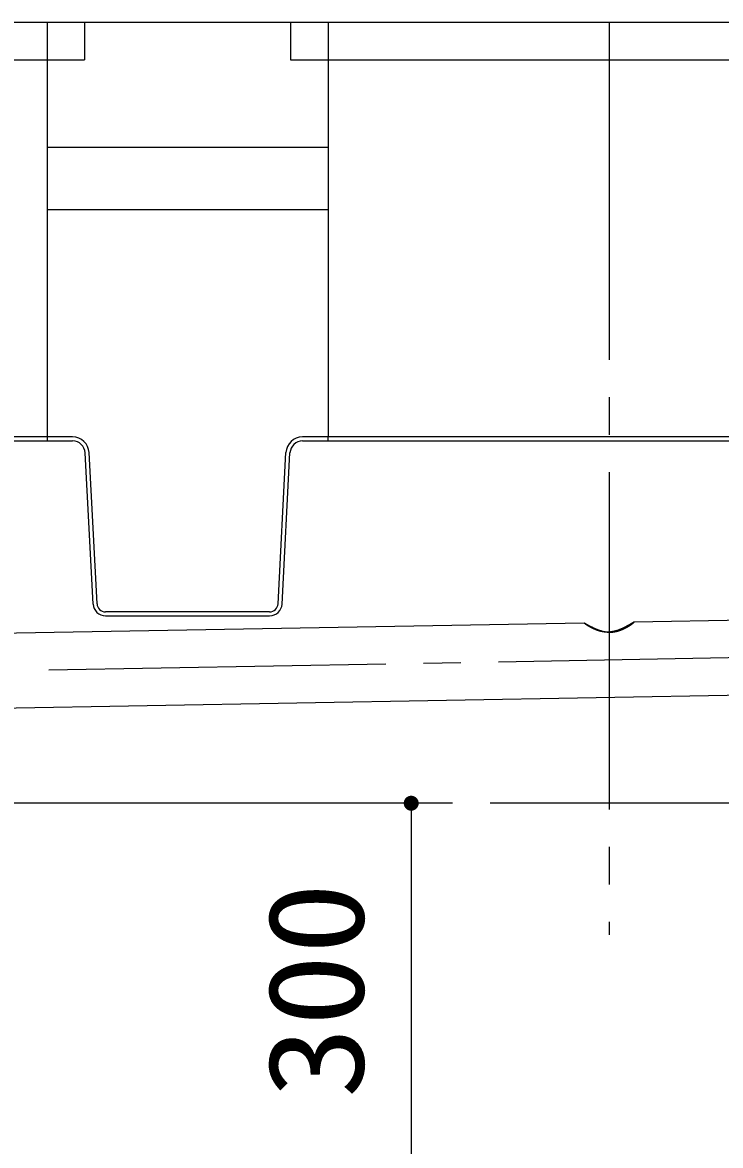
# Model space of a CAD drawing. Units: millimetres, scale not verified. Extents: x -8910 to 8910, y -6308 to 6308.
# Drawn here: x -5118 to -4559, y -1920 to -1021 of the extents above; entities that cross this region are included whole.
import ezdxf
from ezdxf.enums import TextEntityAlignment as Align

# ---------------------------------------------------------------- set-up
doc = ezdxf.new("R2010")
doc.units = ezdxf.units.MM
doc.header["$LTSCALE"] = 30
doc.linetypes.add('CHAIN2', pattern=[12, 9, -1, 1, -1])
doc.linetypes.add('DOUBLE_CHAIN2', pattern=[12.8, 9, -1, 0.6, -0.6, 0.6, -1])
for name, color, linetype, lineweight in [('0-3_空気管', 3, 'Continuous', 25), ('0-5_製作', 5, 'Continuous', 25), ('0-7_機器', 2, 'Continuous', 25)]:
    doc.layers.add(name, color=color, linetype=linetype, lineweight=lineweight)
doc.styles.add('ＭＳ ゴシック', font='')
doc.styles.get('ＭＳ ゴシック').set_extended_font_data('MS Gothic')

msp = doc.modelspace()

# ---------------------------------------------------------------- linework, layer by layer
at = {"layer": '0-3_空気管'}
for p, q in [((-5098.16, -1020.94), (-5098.16, -1352.74)), ((-5068.16, -1020.94), (-5068.16, -1050.94)), ((-4903.16, -1020.94), (-4903.16, -1050.94)), ((-4873.16, -1020.94), (-4873.16, -1352.74)), ((-5578.16, -1050.94), (-5068.16, -1050.94)), ((-4903.16, -1050.94), (-4393.16, -1050.94)), ((-5077.65, -1352.74), (-5568.67, -1352.74)), ((-5568.67, -1355.94), (-5077.65, -1355.94)), ((-5098.16, -1352.74), (-5098.16, -1355.94)), ((-4402.65, -1352.74), (-4893.67, -1352.74)), ((-4893.67, -1355.94), (-4402.65, -1355.94)), ((-4873.16, -1355.94), (-4873.16, -1352.74)), ((-5061.32, -1486.46), (-5067.67, -1365.41)), ((-5058.13, -1486.29), (-5064.47, -1365.25)), ((-4913.2, -1486.29), (-4906.85, -1365.25)), ((-4910, -1486.46), (-4903.66, -1365.41)), ((-3842.96, -1486.83), (-4628.16, -1500.97)), ((-4919.99, -1492.74), (-5051.34, -1492.74)), ((-5051.34, -1495.94), (-4919.99, -1495.94)), ((-4668.11, -1501.69), (-6044.4, -1526.47)), ((-4661.71, -1505.03), (-4661.51, -1505.13)), ((-3842.77, -1546.84), (-6063.35, -1586.83))]:
    msp.add_line(p, q, dxfattribs=at)
at = {"layer": '0-3_空気管', "linetype": 'CHAIN2'}
for p, q in [((-4648.16, -1020.94), (-4648.16, -1751.22)), ((-3747.02, -1515.11), (-6128.86, -1558))]:
    msp.add_line(p, q, dxfattribs=at)
at = {"layer": '0-3_空気管', "linetype": 'DOUBLE_CHAIN2'}
msp.add_line((-3705.46, -1645.94), (-6272.91, -1645.94), dxfattribs=at)
at = {"layer": '0-3_空気管'}
for points in [[(-4628.5, -1501.1), (-4628.56, -1501.13), (-4628.62, -1501.17), (-4628.69, -1501.2), (-4628.76, -1501.24), (-4628.84, -1501.28), (-4628.91, -1501.32), (-4628.98, -1501.36), (-4629.06, -1501.4), (-4629.12, -1501.44), (-4629.19, -1501.48), (-4629.26, -1501.52), (-4629.33, -1501.56), (-4629.4, -1501.6), (-4629.48, -1501.65), (-4629.57, -1501.7), (-4629.67, -1501.75), (-4629.77, -1501.81), (-4629.89, -1501.88), (-4630.13, -1502.02), (-4630.26, -1502.1), (-4630.39, -1502.17), (-4630.51, -1502.25), (-4630.63, -1502.32), (-4630.75, -1502.38), (-4630.86, -1502.44), (-4630.96, -1502.51), (-4631.07, -1502.57), (-4631.18, -1502.63), (-4631.29, -1502.7), (-4631.42, -1502.77), (-4631.55, -1502.85), (-4631.7, -1502.93), (-4631.85, -1503.02), (-4632.02, -1503.12), (-4632.19, -1503.21), (-4632.36, -1503.31), (-4632.53, -1503.41), (-4632.69, -1503.5), (-4632.85, -1503.59)], [(-4629.23, -1501.95), (-4629.14, -1501.88), (-4629.05, -1501.81), (-4628.97, -1501.75), (-4628.9, -1501.7), (-4628.83, -1501.65), (-4628.77, -1501.6), (-4628.72, -1501.56), (-4628.62, -1501.48), (-4628.57, -1501.44), (-4628.53, -1501.4), (-4628.49, -1501.36), (-4628.44, -1501.32), (-4628.4, -1501.28), (-4628.31, -1501.2), (-4628.27, -1501.17), (-4628.24, -1501.13), (-4628.18, -1501.08), (-4628.16, -1501.05), (-4628.14, -1501.04), (-4628.13, -1501.02), (-4628.13, -1501.01), (-4628.12, -1501), (-4628.12, -1500.99), (-4628.13, -1500.99), (-4628.13, -1500.98), (-4628.14, -1500.98), (-4628.15, -1500.97), (-4628.18, -1500.97), (-4628.2, -1500.98), (-4628.22, -1500.98), (-4628.24, -1500.99), (-4628.26, -1500.99), (-4628.28, -1501), (-4628.31, -1501.01), (-4628.34, -1501.02), (-4628.37, -1501.04), (-4628.41, -1501.05), (-4628.45, -1501.08), (-4628.5, -1501.1)], [(-4668.14, -1501.71), (-4668.14, -1501.7), (-4668.13, -1501.7), (-4668.12, -1501.69), (-4668.08, -1501.69), (-4668.05, -1501.7), (-4668.03, -1501.7), (-4668.01, -1501.71), (-4667.98, -1501.72), (-4667.96, -1501.73), (-4667.93, -1501.74), (-4667.9, -1501.75), (-4667.86, -1501.77), (-4667.81, -1501.79), (-4667.76, -1501.82), (-4667.71, -1501.84), (-4667.64, -1501.88), (-4667.58, -1501.91), (-4667.43, -1501.98), (-4667.36, -1502.02), (-4667.28, -1502.06), (-4667.21, -1502.1), (-4667.14, -1502.13), (-4666.94, -1502.24), (-4666.86, -1502.28), (-4666.78, -1502.33), (-4666.7, -1502.38), (-4666.6, -1502.43), (-4666.49, -1502.49), (-4666.38, -1502.55), (-4666.26, -1502.62), (-4666.13, -1502.69), (-4666, -1502.76), (-4665.87, -1502.83), (-4665.75, -1502.9), (-4665.63, -1502.96), (-4665.52, -1503.02), (-4665.41, -1503.08), (-4665.3, -1503.14), (-4665.2, -1503.2)], [(-4665.09, -1503.9), (-4665.24, -1503.81), (-4665.38, -1503.72), (-4665.53, -1503.63), (-4665.66, -1503.54), (-4665.78, -1503.47), (-4665.9, -1503.39), (-4666, -1503.33), (-4666.1, -1503.26), (-4666.19, -1503.2), (-4666.28, -1503.14), (-4666.45, -1503.02), (-4666.54, -1502.96), (-4666.64, -1502.9), (-4666.73, -1502.83), (-4666.84, -1502.76), (-4666.94, -1502.69), (-4667.04, -1502.62), (-4667.13, -1502.55), (-4667.22, -1502.49), (-4667.3, -1502.43), (-4667.37, -1502.38), (-4667.44, -1502.33), (-4667.49, -1502.28), (-4667.55, -1502.24), (-4667.64, -1502.17), (-4667.69, -1502.13), (-4667.73, -1502.1), (-4667.78, -1502.06), (-4667.87, -1501.98), (-4667.91, -1501.95), (-4667.95, -1501.91), (-4667.99, -1501.88), (-4668.03, -1501.84), (-4668.06, -1501.82), (-4668.12, -1501.75), (-4668.13, -1501.74), (-4668.14, -1501.73), (-4668.14, -1501.72), (-4668.14, -1501.71)], [(-4665.2, -1503.2), (-4665.09, -1503.26), (-4664.97, -1503.33), (-4664.85, -1503.39), (-4664.71, -1503.47), (-4664.57, -1503.54), (-4664.41, -1503.63), (-4664.24, -1503.72), (-4664.07, -1503.81), (-4663.9, -1503.9), (-4663.73, -1504), (-4663.57, -1504.08), (-4663.41, -1504.17), (-4663.26, -1504.24), (-4663.12, -1504.32), (-4662.99, -1504.39), (-4662.72, -1504.53), (-4662.58, -1504.6), (-4662.43, -1504.68), (-4662.27, -1504.76), (-4662.09, -1504.84), (-4661.71, -1505.03)], [(-4658.04, -1507.4), (-4658.23, -1507.33), (-4658.42, -1507.26), (-4658.59, -1507.2), (-4658.77, -1507.13), (-4658.94, -1507.06), (-4659.13, -1506.98), (-4659.32, -1506.9), (-4659.53, -1506.81), (-4659.74, -1506.71), (-4660.19, -1506.51), (-4660.42, -1506.41), (-4660.64, -1506.31), (-4660.85, -1506.22), (-4661.04, -1506.13), (-4661.22, -1506.04), (-4661.39, -1505.97), (-4661.54, -1505.89), (-4661.83, -1505.74), (-4661.98, -1505.67), (-4662.13, -1505.59), (-4662.28, -1505.51), (-4662.45, -1505.42), (-4662.62, -1505.32), (-4662.8, -1505.23), (-4662.98, -1505.13), (-4663.16, -1505.03), (-4663.34, -1504.94), (-4663.5, -1504.84), (-4663.66, -1504.76), (-4663.8, -1504.68), (-4663.94, -1504.6), (-4664.06, -1504.53), (-4664.18, -1504.46), (-4664.3, -1504.39), (-4664.54, -1504.24), (-4664.67, -1504.17), (-4664.8, -1504.08), (-4664.94, -1504), (-4665.09, -1503.9)], [(-4661.51, -1505.13), (-4661.31, -1505.23), (-4661.12, -1505.32), (-4660.92, -1505.42), (-4660.74, -1505.51), (-4660.57, -1505.59), (-4660.4, -1505.67), (-4660.24, -1505.74), (-4660.09, -1505.82), (-4659.93, -1505.89), (-4659.76, -1505.97), (-4659.58, -1506.04), (-4659.38, -1506.13), (-4659.17, -1506.22), (-4658.95, -1506.31), (-4658.71, -1506.41), (-4658.47, -1506.51), (-4658.23, -1506.61), (-4657.99, -1506.71), (-4657.76, -1506.81), (-4657.54, -1506.9), (-4657.33, -1506.98), (-4657.14, -1507.06), (-4656.95, -1507.13), (-4656.77, -1507.2), (-4656.58, -1507.26), (-4656.39, -1507.33), (-4656.18, -1507.4), (-4655.96, -1507.47), (-4655.72, -1507.55), (-4655.46, -1507.63), (-4655.2, -1507.71), (-4654.93, -1507.8), (-4654.66, -1507.88), (-4654.39, -1507.96), (-4654.13, -1508.03), (-4653.88, -1508.11), (-4653.66, -1508.17), (-4653.44, -1508.22), (-4653.23, -1508.28)], [(-4649.17, -1508.97), (-4649.39, -1508.97), (-4649.48, -1508.97), (-4649.59, -1508.98), (-4649.72, -1508.98), (-4649.85, -1508.98), (-4650.16, -1508.98), (-4650.32, -1508.98), (-4650.48, -1508.97), (-4650.65, -1508.97), (-4650.81, -1508.96), (-4650.99, -1508.95), (-4651.17, -1508.94), (-4651.36, -1508.92), (-4651.56, -1508.9), (-4651.78, -1508.88), (-4652.01, -1508.85), (-4652.27, -1508.81), (-4652.54, -1508.77), (-4652.81, -1508.74), (-4653.38, -1508.64), (-4653.66, -1508.6), (-4653.92, -1508.55), (-4654.17, -1508.51), (-4654.4, -1508.46), (-4654.62, -1508.42), (-4654.82, -1508.38), (-4655.21, -1508.28), (-4655.41, -1508.22), (-4655.62, -1508.17), (-4655.84, -1508.11), (-4656.08, -1508.03), (-4656.33, -1507.96), (-4656.58, -1507.88), (-4656.84, -1507.8), (-4657.1, -1507.71), (-4657.36, -1507.63), (-4657.6, -1507.55), (-4657.83, -1507.47), (-4658.04, -1507.4)], [(-4653.23, -1508.28), (-4653.03, -1508.33), (-4652.83, -1508.38), (-4652.62, -1508.42), (-4652.39, -1508.46), (-4652.16, -1508.51), (-4651.9, -1508.55), (-4651.63, -1508.6), (-4651.35, -1508.64), (-4650.77, -1508.74), (-4650.49, -1508.77), (-4650.21, -1508.81), (-4649.96, -1508.85), (-4649.72, -1508.88), (-4649.49, -1508.9), (-4649.28, -1508.92), (-4649.07, -1508.94), (-4648.86, -1508.95), (-4648.65, -1508.96), (-4648.43, -1508.97), (-4648.19, -1508.97), (-4647.93, -1508.97), (-4647.66, -1508.97), (-4647.38, -1508.97), (-4647.09, -1508.97), (-4646.8, -1508.96), (-4646.52, -1508.95), (-4646.24, -1508.94), (-4645.99, -1508.93), (-4645.75, -1508.92), (-4645.53, -1508.9), (-4645.32, -1508.89), (-4645.11, -1508.86), (-4644.9, -1508.84), (-4644.69, -1508.81), (-4644.47, -1508.78), (-4644.23, -1508.74), (-4643.98, -1508.7), (-4643.71, -1508.65), (-4643.43, -1508.6)], [(-4640.28, -1507.15), (-4640.52, -1507.23), (-4640.77, -1507.33), (-4641.04, -1507.41), (-4641.58, -1507.6), (-4641.85, -1507.69), (-4642.11, -1507.77), (-4642.35, -1507.85), (-4642.59, -1507.92), (-4642.8, -1507.99), (-4643.01, -1508.05), (-4643.21, -1508.11), (-4643.41, -1508.16), (-4643.62, -1508.21), (-4643.84, -1508.27), (-4644.08, -1508.32), (-4644.34, -1508.38), (-4644.61, -1508.43), (-4644.89, -1508.49), (-4645.18, -1508.54), (-4645.47, -1508.6), (-4645.76, -1508.65), (-4646.03, -1508.7), (-4646.29, -1508.74), (-4646.53, -1508.78), (-4646.75, -1508.81), (-4646.96, -1508.84), (-4647.15, -1508.86), (-4647.33, -1508.89), (-4647.51, -1508.9), (-4647.68, -1508.91), (-4647.85, -1508.93), (-4648.18, -1508.95), (-4648.33, -1508.95), (-4648.48, -1508.96), (-4648.62, -1508.96), (-4648.75, -1508.96), (-4648.86, -1508.97), (-4649.17, -1508.97)], [(-4643.43, -1508.6), (-4643.15, -1508.54), (-4642.86, -1508.49), (-4642.59, -1508.43), (-4642.32, -1508.38), (-4642.07, -1508.32), (-4641.84, -1508.27), (-4641.42, -1508.16), (-4641.22, -1508.11), (-4641.03, -1508.05), (-4640.83, -1507.99), (-4640.62, -1507.92), (-4640.4, -1507.85), (-4640.16, -1507.77), (-4639.92, -1507.69), (-4639.66, -1507.6), (-4639.4, -1507.51), (-4639.14, -1507.41), (-4638.88, -1507.33), (-4638.64, -1507.23), (-4638.41, -1507.15), (-4638.2, -1507.07), (-4638.01, -1506.99), (-4637.82, -1506.91), (-4637.65, -1506.84), (-4637.47, -1506.77), (-4637.3, -1506.69), (-4637.11, -1506.61), (-4636.92, -1506.51), (-4636.71, -1506.42), (-4636.5, -1506.32), (-4636.28, -1506.21), (-4635.83, -1505.99), (-4635.61, -1505.88), (-4635.4, -1505.78), (-4635.21, -1505.68), (-4635.03, -1505.59), (-4634.86, -1505.51), (-4634.7, -1505.43), (-4634.56, -1505.35)], [(-4632.85, -1503.59), (-4632.99, -1503.67), (-4633.13, -1503.75), (-4633.27, -1503.82), (-4633.4, -1503.9), (-4633.53, -1503.97), (-4633.68, -1504.05), (-4633.82, -1504.13), (-4633.98, -1504.21), (-4634.16, -1504.31), (-4634.34, -1504.41), (-4634.54, -1504.51), (-4634.73, -1504.61), (-4634.93, -1504.72), (-4635.13, -1504.82), (-4635.32, -1504.92), (-4635.5, -1505.01), (-4635.68, -1505.1), (-4635.84, -1505.19), (-4636, -1505.27), (-4636.16, -1505.35), (-4636.32, -1505.43), (-4636.49, -1505.51), (-4636.66, -1505.59), (-4636.86, -1505.68), (-4637.07, -1505.78), (-4637.29, -1505.88), (-4637.53, -1505.99), (-4637.77, -1506.1), (-4638.25, -1506.32), (-4638.48, -1506.42), (-4638.7, -1506.51), (-4638.91, -1506.61), (-4639.1, -1506.69), (-4639.29, -1506.77), (-4639.47, -1506.84), (-4639.66, -1506.91), (-4639.85, -1506.99), (-4640.06, -1507.07), (-4640.28, -1507.15)], [(-4634.56, -1505.35), (-4634.41, -1505.27), (-4634.27, -1505.19), (-4634.12, -1505.1), (-4633.96, -1505.01), (-4633.8, -1504.92), (-4633.62, -1504.82), (-4633.45, -1504.72), (-4633.27, -1504.61), (-4633.09, -1504.51), (-4632.92, -1504.41), (-4632.75, -1504.31), (-4632.59, -1504.21), (-4632.45, -1504.13), (-4632.32, -1504.05), (-4632.19, -1503.97), (-4632.07, -1503.9), (-4631.96, -1503.82), (-4631.84, -1503.75), (-4631.72, -1503.67), (-4631.59, -1503.59), (-4631.46, -1503.5), (-4631.31, -1503.41), (-4631.17, -1503.31), (-4631.02, -1503.21), (-4630.88, -1503.12), (-4630.74, -1503.02), (-4630.48, -1502.85), (-4630.36, -1502.77), (-4630.26, -1502.7), (-4630.16, -1502.63), (-4630.07, -1502.57), (-4629.98, -1502.51), (-4629.81, -1502.38), (-4629.72, -1502.32), (-4629.63, -1502.25), (-4629.53, -1502.17), (-4629.43, -1502.1), (-4629.33, -1502.02), (-4629.23, -1501.95)]]:
    msp.add_lwpolyline(points, dxfattribs=at)
for centre, radius, start, end in [((-5077.65, -1365.94), 13.2, 3, 90), ((-5077.65, -1365.94), 10, 3, 90), ((-4893.67, -1365.94), 13.2, 90, 177), ((-4893.67, -1365.94), 10, 90, 177), ((-5051.34, -1485.94), 10, 183.00031, 270), ((-5051.34, -1485.94), 6.8, 182.99829, 269.99998), ((-4919.99, -1485.94), 6.8, 270, 356.99956), ((-4919.99, -1485.94), 10, 270, 357.00179)]:
    msp.add_arc(centre, radius, start, end, dxfattribs=at)
at = {"layer": '0-5_製作', "color": 2}
for p, q in [((-4776.62, -1645.94), (-4974.85, -1645.94)), ((-4806.62, -1645.94), (-4806.62, -1945.94))]:
    msp.add_line(p, q, dxfattribs=at)
at = {"layer": '0-5_製作'}
for points in [[(-4812.51, -1644.82), (-4806.62, -1645.94), (-4812.61, -1645.56)], [(-4812.33, -1644.09), (-4806.62, -1645.94), (-4812.51, -1644.82)], [(-4812.05, -1643.39), (-4806.62, -1645.94), (-4812.33, -1644.09)], [(-4811.69, -1642.73), (-4806.62, -1645.94), (-4812.05, -1643.39)], [(-4811.24, -1642.12), (-4806.62, -1645.94), (-4811.69, -1642.73)], [(-4810.73, -1641.57), (-4806.62, -1645.94), (-4811.24, -1642.12)], [(-4810.15, -1641.09), (-4806.62, -1645.94), (-4810.73, -1641.57)], [(-4809.51, -1640.68), (-4806.62, -1645.94), (-4810.15, -1641.09)], [(-4808.83, -1640.36), (-4806.62, -1645.94), (-4809.51, -1640.68)], [(-4808.11, -1640.13), (-4806.62, -1645.94), (-4808.83, -1640.36)], [(-4808.11, -1640.13), (-4806.62, -1639.94), (-4806.62, -1645.94)], [(-4807.37, -1639.99), (-4806.62, -1639.94), (-4808.11, -1640.13)], [(-4806.62, -1639.94), (-4800.62, -1645.94), (-4806.62, -1645.94)], [(-4806.24, -1639.95), (-4800.62, -1645.94), (-4806.62, -1639.94)], [(-4805.5, -1640.05), (-4800.62, -1645.94), (-4806.24, -1639.95)], [(-4804.77, -1640.23), (-4800.62, -1645.94), (-4805.5, -1640.05)], [(-4804.07, -1640.51), (-4800.62, -1645.94), (-4804.77, -1640.23)], [(-4803.41, -1640.87), (-4800.62, -1645.94), (-4804.07, -1640.51)], [(-4802.8, -1641.32), (-4800.62, -1645.94), (-4803.41, -1640.87)], [(-4802.25, -1641.83), (-4800.62, -1645.94), (-4802.8, -1641.32)], [(-4801.77, -1642.41), (-4800.62, -1645.94), (-4802.25, -1641.83)], [(-4801.77, -1642.41), (-4800.67, -1645.19), (-4800.62, -1645.94)], [(-4801.36, -1643.05), (-4800.67, -1645.19), (-4801.77, -1642.41)], [(-4801.36, -1643.05), (-4800.81, -1644.45), (-4800.67, -1645.19)], [(-4801.04, -1643.73), (-4800.81, -1644.45), (-4801.36, -1643.05)], [(-4812.61, -1645.56), (-4806.62, -1645.94), (-4812.62, -1645.94)], [(-4812.62, -1645.94), (-4811.47, -1649.47), (-4812.57, -1646.69)], [(-4812.62, -1645.94), (-4810.99, -1650.05), (-4811.47, -1649.47)], [(-4806.62, -1645.94), (-4810.99, -1650.05), (-4812.62, -1645.94)], [(-4812.57, -1646.69), (-4811.88, -1648.83), (-4812.43, -1647.43)], [(-4812.57, -1646.69), (-4811.47, -1649.47), (-4811.88, -1648.83)], [(-4812.43, -1647.43), (-4811.88, -1648.83), (-4812.2, -1648.15)], [(-4806.62, -1645.94), (-4810.44, -1650.56), (-4810.99, -1650.05)], [(-4806.62, -1645.94), (-4809.84, -1651.01), (-4810.44, -1650.56)], [(-4806.62, -1645.94), (-4809.17, -1651.37), (-4809.84, -1651.01)], [(-4806.62, -1645.94), (-4808.47, -1651.65), (-4809.17, -1651.37)], [(-4806.62, -1645.94), (-4807.74, -1651.83), (-4808.47, -1651.65)], [(-4806.62, -1645.94), (-4807, -1651.93), (-4807.74, -1651.83)], [(-4806.62, -1645.94), (-4806.62, -1651.94), (-4807, -1651.93)], [(-4806.62, -1645.94), (-4805.87, -1651.89), (-4806.62, -1651.94)], [(-4806.62, -1645.94), (-4805.13, -1651.75), (-4805.87, -1651.89)], [(-4806.62, -1645.94), (-4804.41, -1651.52), (-4805.13, -1651.75)], [(-4800.62, -1645.94), (-4804.41, -1651.52), (-4806.62, -1645.94)], [(-4800.62, -1645.94), (-4803.73, -1651.2), (-4804.41, -1651.52)], [(-4800.62, -1645.94), (-4803.09, -1650.79), (-4803.73, -1651.2)], [(-4800.62, -1645.94), (-4802.51, -1650.31), (-4803.09, -1650.79)], [(-4800.62, -1645.94), (-4802, -1649.76), (-4802.51, -1650.31)], [(-4800.62, -1645.94), (-4801.55, -1649.16), (-4802, -1649.76)], [(-4800.62, -1645.94), (-4801.19, -1648.49), (-4801.55, -1649.16)], [(-4800.62, -1645.94), (-4800.91, -1647.79), (-4801.19, -1648.49)], [(-4800.62, -1645.94), (-4800.73, -1647.06), (-4800.91, -1647.79)], [(-4800.62, -1645.94), (-4800.63, -1646.32), (-4800.73, -1647.06)]]:
    msp.add_solid(points, dxfattribs=at)
at = {"layer": '0-7_機器'}
for p, q in [((-2376.9, -1020.94), (-6563.51, -1020.94)), ((-4873.16, -1120.94), (-5098.16, -1120.94)), ((-4873.16, -1170.94), (-5098.16, -1170.94))]:
    msp.add_line(p, q, dxfattribs=at)

# ---------------------------------------------------------------- texts
at = {"layer": '0-5_製作', "color": 4, "style": 'ＭＳ ゴシック', "width": 1.1}
msp.add_text('300', height=76.98, rotation=90, dxfattribs=at).set_placement((-4821.62, -1882.19), align=Align.BOTTOM_LEFT)

doc.saveas('drawing.dxf')
